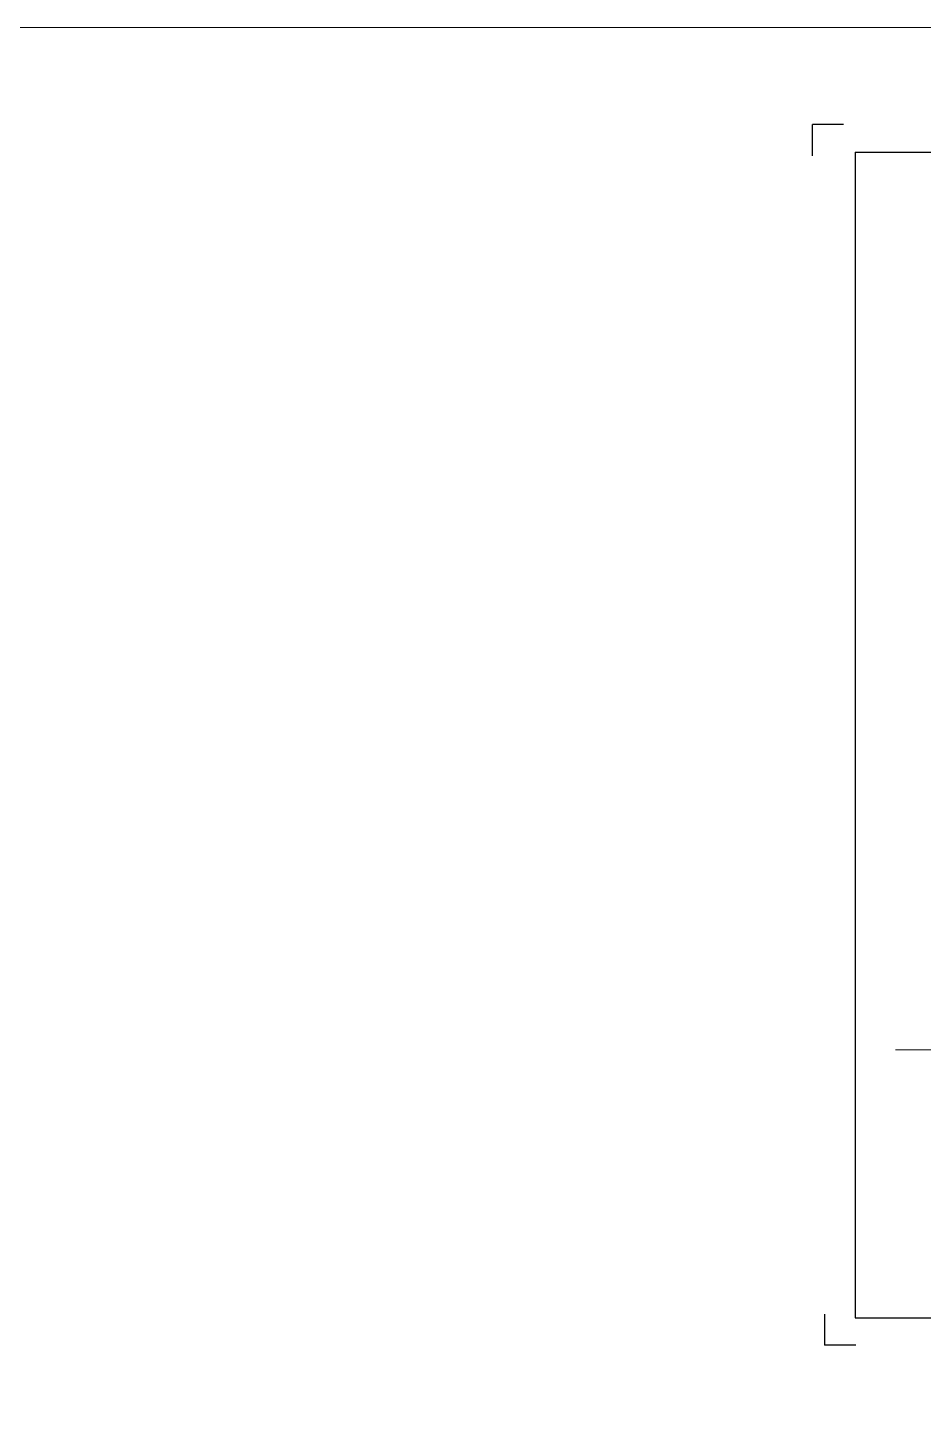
# Model space of a CAD drawing. Header units: millimetres. Extents: x 16332047 to 33387680, y -14835522 to -7015081.
# Drawn here: x 16534727 to 16596466, y -7435258 to -7340504 of the extents above; entities that cross this region are included whole.
import ezdxf

# ---------------------------------------------------------------- set-up
doc = ezdxf.new("R2010")
doc.units = ezdxf.units.MM
doc.header["$LTSCALE"] = 300
doc.header["$MEASUREMENT"] = 0
doc.layers.add('3', color=3, linetype='CONTINUOUS')
doc.layers.add('A-HAT', color=5, linetype='CONTINUOUS')

msp = doc.modelspace()

# ---------------------------------------------------------------- linework, layer by layer
at = {"layer": '3', "color": 0, "linetype": 'Continuous'}
for p, q in [((16588810, -7349350), (16588810, -7347196)), ((16588810, -7349350), (16588810, -7347196)), ((16588810, -7349350), (16588810, -7347196)), ((16588810, -7349350), (16588810, -7347196)), ((16590964, -7347196), (16588810, -7347196)), ((16588810, -7349350), (16588810, -7347196)), ((16591759, -7349096), (16591759, -7429418)), ((16591759, -7349096), (16705637, -7349096)), ((16589643, -7429164), (16589643, -7431318)), ((16589643, -7429164), (16589643, -7431318)), ((16589643, -7429164), (16589643, -7431318)), ((16589643, -7429164), (16589643, -7431318)), ((16591759, -7429418), (16705637, -7429418)), ((16591797, -7431318), (16589643, -7431318))]:
    msp.add_line(p, q, dxfattribs=at)
at = {"layer": 'A-HAT', "color": 7, "lineweight": 5}
msp.add_line((16597417, -7410958), (16594548, -7410958), dxfattribs=at)
at = {"layer": 'A-HAT', "color": 4, "lineweight": 5}
msp.add_lwpolyline([(16332047, -7340504), (17225106, -7340504), (17225106, -7536127), (16332047, -7536127)], close=True, dxfattribs=at)

doc.saveas('drawing.dxf')
